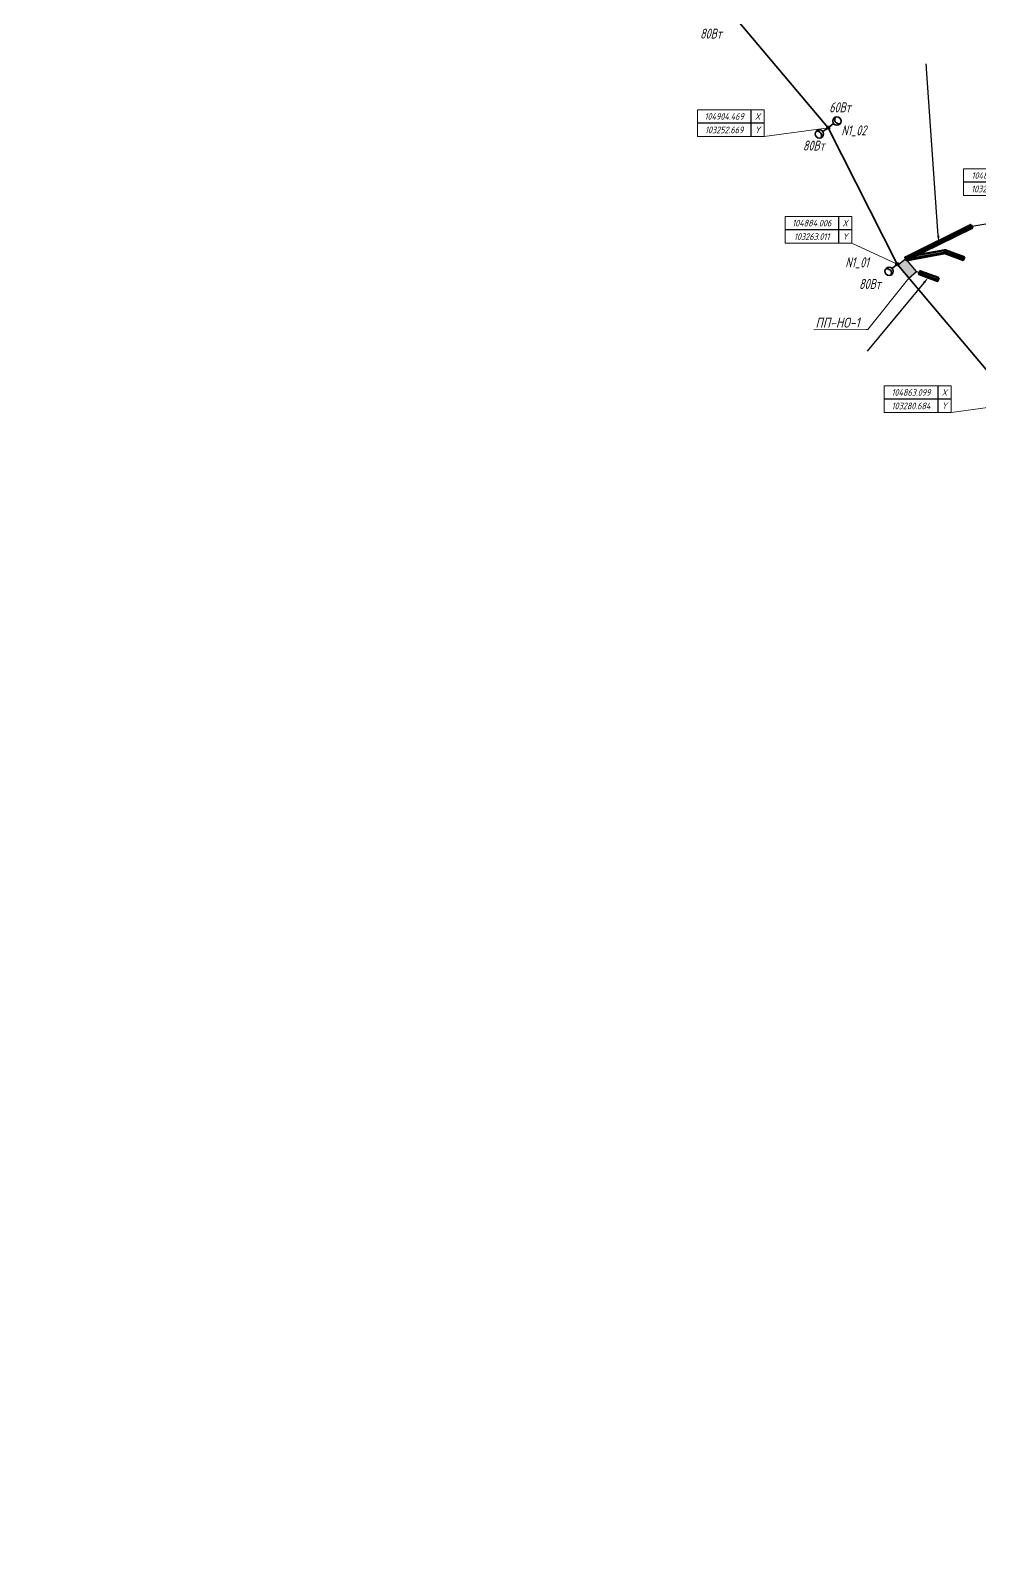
# Model space of a CAD drawing. Header units: millimetres. Extents: x -5263 to 103757798, y 0 to 105184226.
# Drawn here: x 103133064 to 103275317, y 104689544 to 104919023 of the extents above; entities that cross this region are included whole.
import ezdxf
from ezdxf import colors
from ezdxf.entities.mleader import LeaderData, LeaderLine
from ezdxf.enums import TextEntityAlignment as Align
from ezdxf.math import Vec2, Vec3

# ---------------------------------------------------------------- set-up
doc = ezdxf.new("R2010")
doc.units = ezdxf.units.MM
doc.set_wipeout_variables(frame=1)
doc.linetypes.add('CONTINOUS', pattern=[0])
for name, color, linetype, lineweight in [('_ПР_НО', 10, 'Continuous', 30), ('ЭО_Пл_Опора', 10, 'Continuous', 35), ('ЭО_Пл_Опора_Светильники', 10, 'Continuous', 35), ('ЭО_Пл_Распред_Сеть', 10, 'Continuous', 35), ('ЭО_Пл_Светильники', 10, 'Continuous', 25), ('ЭО_Пл_Светильники_Текст', 10, 'Continuous', 20), ('ЭО_Пл_Сеть_Освещения_В земле', 3, 'ID_N', 30), ('ЭО_Пл_Сеть_Освещения_Текст', 10, 'Continuous', 20), ('ЭО_Пл_Щиты', 7, 'Continuous', 25), ('ЭО_Пл_Щиты_Текст', 7, 'Continuous', 20), ('ЭС_Координата', 7, 'Continuous', 25)]:
    doc.layers.add(name, color=color, linetype=linetype, lineweight=lineweight)
doc.layers.get('0').off()
doc.styles.add('ПБГС', font='simplex.shx', dxfattribs={"width": 0.8, "oblique": 15})
doc.linetypes.add('ID_N', pattern='A,0,3,-3,["N",ПБГС,S=1.2,R=0,X=-1,Y=-0.5],-3,6', length=15)

# ---------------------------------------------------------------- blocks, each defined once
blk = doc.blocks.new('_None')
blk = doc.blocks.new('промежуточная')
h = blk.add_hatch(color=255)
edge = h.paths.add_edge_path()
edge.add_arc((0, 0), 0.833, 0, 360)
at = {"lineweight": 30}
blk.add_circle((0, 0), 0.833, dxfattribs=at)
blk = doc.blocks.new('*U40')
at = {"layer": 'ЭО_Пл_Светильники'}
blk.add_line((0, 2), (0, 0), dxfattribs=at)
at = {"layer": 'ЭО_Пл_Светильники', "linetype": 'ByBlock', "xscale": 250, "yscale": 250, "zscale": 250}
blk.add_blockref('промежуточная', (0, 0), dxfattribs=at)
at = {"style": 'ПБГС', "oblique": 15, "width": 0.7, "flags": 1}
blk.add_attdef('NAME', (0, -6), '', height=3.5, dxfattribs=at)
at = {"layer": 'ЭО_Пл_Светильники_Текст', "style": 'ПБГС', "oblique": 15, "width": 0.7}
blk.add_attdef('N_PYLON', (-7802, -470), '', height=1500, dxfattribs=at)
at = {"layer": 'ЭО_Пл_Светильники_Текст', "style": 'ПБГС', "oblique": 15, "width": 0.7, "flags": 1}
for tag, p in [('TYPE', (0, 0)), ('MANUFACTURER', (0, -12)), ('SPECIFICATION_SECTION', (0, -18)), ('POWER', (0, -24)), ('GROUP', (0, -30))]:
    blk.add_attdef(tag, p, '', height=3.5, dxfattribs=at)
blk = doc.blocks.new('*U51')
at = {"layer": 'ЭО_Пл_Светильники'}
blk.add_line((0, 2), (0, 0), dxfattribs=at)
at = {"layer": 'ЭО_Пл_Светильники', "linetype": 'ByBlock', "xscale": 250, "yscale": 250, "zscale": 250}
blk.add_blockref('промежуточная', (0, 0), dxfattribs=at)
at = {"style": 'ПБГС', "oblique": 15, "width": 0.7, "flags": 1}
blk.add_attdef('NAME', (0, -6), '', height=3.5, dxfattribs=at)
at = {"layer": 'ЭО_Пл_Светильники_Текст', "style": 'ПБГС', "oblique": 15, "width": 0.7, "flags": 1}
for tag, p in [('TYPE', (0, 0)), ('MANUFACTURER', (0, -12)), ('SPECIFICATION_SECTION', (0, -18)), ('POWER', (0, -24)), ('GROUP', (0, -30))]:
    blk.add_attdef(tag, p, '', height=3.5, dxfattribs=at)
at = {"layer": 'ЭО_Пл_Светильники_Текст', "style": 'ПБГС', "oblique": 15, "width": 0.7}
blk.add_attdef('N_PYLON', (1952, -1157), '', height=1500, dxfattribs=at)
blk = doc.blocks.new('ExDyn08210c30-0f48-4bcd-aa61-017707cd2af4')
h = blk.add_hatch(color=256)
h.dxf.hatch_style = 1
h.paths.add_polyline_path([(0, 0), (2736, 1230), (686, 5790), (-2050, 4560)])
blk.add_lwpolyline([(0, 0), (2736, 1230), (686, 5790), (-2050, 4560)], close=True)
blk = doc.blocks.new('*U192')
at = {"layer": 'ЭО_Пл_Опора_Светильники'}
h = blk.add_hatch(color=256, dxfattribs=at)
h.dxf.hatch_style = 1
h.paths.add_polyline_path([(2, 199, 1), (-2, -199, 1)])
blk.add_line((-1000, 10), (0, 0), dxfattribs=at)
for centre, radius in [((-1625, 16), 625), ((0, 0), 199)]:
    blk.add_circle(centre, radius, dxfattribs=at)
blk.add_arc((-2000, 20), 625, 286.88253, 71.96732, dxfattribs=at)
at = {"style": 'ПБГС', "oblique": 15, "width": 0.7, "flags": 1}
for tag, p, height in [('TYPE', (-1704, -2539), 525000), ('MANUFACTURER', (0, -5006), 875), ('NAME', (0, -3506), 875), ('SPECIFICATION_SECTION', (0, -6506), 875), ('GROUP', (0, -9506), 875)]:
    blk.add_attdef(tag, p, '', height=height, dxfattribs=at)
at = {"layer": 'ЭО_Пл_Светильники_Текст', "style": 'ПБГС', "oblique": 15, "width": 0.7}
blk.add_attdef('POWER', (-4631, -3918), '', height=1500, dxfattribs=at)
blk = doc.blocks.new('*U195')
at = {"layer": 'ЭО_Пл_Опора_Светильники'}
h = blk.add_hatch(color=256, dxfattribs=at)
h.dxf.hatch_style = 1
h.paths.add_polyline_path([(-130, 151, 1), (130, -151, 1)])
blk.add_line((-758, -653), (0, 0), dxfattribs=at)
for centre, radius in [((0, 0), 199), ((-1231, -1061), 625)]:
    blk.add_circle(centre, radius, dxfattribs=at)
blk.add_arc((-1515, -1306), 625, 328.21326, 113.29805, dxfattribs=at)
at = {"style": 'ПБГС', "oblique": 15, "width": 0.7, "flags": 1}
for tag, p, height in [('TYPE', (-1704, -2539), 525000), ('MANUFACTURER', (0, -5006), 875), ('NAME', (0, -3506), 875), ('SPECIFICATION_SECTION', (0, -6506), 875), ('GROUP', (0, -9506), 875)]:
    blk.add_attdef(tag, p, '', height=height, dxfattribs=at)
at = {"layer": 'ЭО_Пл_Светильники_Текст', "style": 'ПБГС', "oblique": 15, "width": 0.7}
blk.add_attdef('POWER', (-5729, -3716), '', height=1500, dxfattribs=at)
blk = doc.blocks.new('*U377')
at = {"layer": 'ЭО_Пл_Опора_Светильники'}
h = blk.add_hatch(color=256, dxfattribs=at)
h.dxf.hatch_style = 1
h.paths.add_polyline_path([(-115, 162, 1), (115, -162, 1)])
blk.add_line((-815, -579), (0, 0), dxfattribs=at)
for centre, radius in [((0, 0), 199), ((-1325, -941), 625)]:
    blk.add_circle(centre, radius, dxfattribs=at)
blk.add_arc((-1631, -1158), 625, 322.83389, 107.91869, dxfattribs=at)
at = {"style": 'ПБГС', "oblique": 15, "width": 0.7, "flags": 1}
for tag, p, height in [('TYPE', (-1704, -2539), 525000), ('MANUFACTURER', (0, -5006), 875), ('NAME', (0, -3506), 875), ('SPECIFICATION_SECTION', (0, -6506), 875), ('GROUP', (0, -9506), 875)]:
    blk.add_attdef(tag, p, '', height=height, dxfattribs=at)
at = {"layer": 'ЭО_Пл_Светильники_Текст', "style": 'ПБГС', "oblique": 15, "width": 0.7}
blk.add_attdef('POWER', (-3810, -3427), '', height=1500, dxfattribs=at)
blk = doc.blocks.new('*U194')
at = {"layer": 'ЭО_Пл_Опора_Светильники'}
h = blk.add_hatch(color=256, dxfattribs=at)
h.dxf.hatch_style = 1
h.paths.add_polyline_path([(122, -157, 1), (-122, 157, 1)])
blk.add_line((792, 611), (0, 0), dxfattribs=at)
for centre, radius in [((0, 0), 199), ((1287, 993), 625)]:
    blk.add_circle(centre, radius, dxfattribs=at)
blk.add_arc((1583, 1222), 625, 145.11055, 290.19534, dxfattribs=at)
at = {"style": 'ПБГС', "oblique": 15, "width": 0.7, "flags": 1}
for tag, p, height in [('TYPE', (-1704, -2539), 525000), ('MANUFACTURER', (0, -5006), 875), ('NAME', (0, -3506), 875), ('SPECIFICATION_SECTION', (0, -6506), 875), ('GROUP', (0, -9506), 875)]:
    blk.add_attdef(tag, p, '', height=height, dxfattribs=at)
at = {"layer": 'ЭО_Пл_Светильники_Текст', "style": 'ПБГС', "oblique": 15, "width": 0.7}
blk.add_attdef('POWER', (138, 2297), '', height=1500, dxfattribs=at)
blk = doc.blocks.new('*U497')
blk.add_wipeout([(-19.24, -2.63), (-19.24, 5.37), (-39.24, 5.37), (-39.24, -2.63)])
at = {"lineweight": 0}
blk.add_line((-19.24, -2.63), (0, 0), dxfattribs=at)
at = {"color": 0, "lineweight": 0, "transparency": 16777216}
for points in [[(-39.24, 5.37), (-39.24, -2.63), (-39.24, -2.63), (-39.24, -2.63)], [(-19.24, 5.37), (-39.24, 5.37)], [(-19.24, 5.37), (-19.24, -2.63), (-19.24, -2.63), (-19.24, -2.63)], [(-19.24, -2.63), (-39.24, -2.63)]]:
    blk.add_lwpolyline(points, dxfattribs=at)
at = {"transparency": 16777216}
for points in [[(-23.24, 5.37), (-23.24, -2.63)], [(-19.24, 1.37), (-39.24, 1.37)]]:
    blk.add_lwpolyline(points, dxfattribs=at)
at = {"color": 7, "transparency": 16777216, "char_height": 2, "width": 4, "attachment_point": 5, "style": 'ПБГС'}
for s, insert in [('X', (-21.24, 3.37)), ('Y', (-21.24, -0.63))]:
    blk.add_mtext(s, dxfattribs=dict(at, insert=insert))
at = {"color": 250, "transparency": 16777216, "style": 'ПБГС', "oblique": 15, "width": 0.8, "flags": 8}
for tag, p in [('КООРДИНАТАY', (-31.24, 3.37)), ('КООРДИНАТАX', (-31.24, -0.67))]:
    blk.add_attdef(tag, text='', height=2, dxfattribs=at).set_placement(p, align=Align.MIDDLE_CENTER)
blk = doc.blocks.new('*U505')
blk.add_wipeout([(-9.74, 4.57), (-9.74, 12.57), (-29.74, 12.57), (-29.74, 4.57)])
at = {"lineweight": 0}
blk.add_line((-9.74, 4.57), (0, 0), dxfattribs=at)
at = {"color": 0, "lineweight": 0, "transparency": 16777216}
for points in [[(-29.74, 12.57), (-29.74, 4.57), (-29.74, 4.57), (-29.74, 4.57)], [(-9.74, 12.57), (-29.74, 12.57)], [(-9.74, 12.57), (-9.74, 4.57), (-9.74, 4.57), (-9.74, 4.57)], [(-9.74, 4.57), (-29.74, 4.57)]]:
    blk.add_lwpolyline(points, dxfattribs=at)
at = {"transparency": 16777216}
for points in [[(-13.74, 12.57), (-13.74, 4.57)], [(-9.74, 8.57), (-29.74, 8.57)]]:
    blk.add_lwpolyline(points, dxfattribs=at)
at = {"color": 7, "transparency": 16777216, "char_height": 2, "width": 4, "attachment_point": 5, "style": 'ПБГС'}
for s, insert in [('X', (-11.74, 10.57)), ('Y', (-11.74, 6.57))]:
    blk.add_mtext(s, dxfattribs=dict(at, insert=insert))
at = {"color": 250, "transparency": 16777216, "style": 'ПБГС', "oblique": 15, "width": 0.8, "flags": 8}
for tag, p in [('КООРДИНАТАY', (-21.74, 10.57)), ('КООРДИНАТАX', (-21.74, 6.53))]:
    blk.add_attdef(tag, text='', height=2, dxfattribs=at).set_placement(p, align=Align.MIDDLE_CENTER)
blk = doc.blocks.new('*U562')
blk.add_wipeout([(-13.66, 6.31), (-13.66, 14.31), (-33.66, 14.31), (-33.66, 6.31)])
at = {"lineweight": 0}
blk.add_line((-13.66, 6.31), (0, 0), dxfattribs=at)
at = {"color": 0, "lineweight": 0, "transparency": 16777216}
for points in [[(-33.66, 14.31), (-33.66, 6.31), (-33.66, 6.31), (-33.66, 6.31)], [(-13.66, 14.31), (-33.66, 14.31)], [(-13.66, 14.31), (-13.66, 6.31), (-13.66, 6.31), (-13.66, 6.31)], [(-13.66, 6.31), (-33.66, 6.31)]]:
    blk.add_lwpolyline(points, dxfattribs=at)
at = {"transparency": 16777216}
for points in [[(-17.66, 14.31), (-17.66, 6.31)], [(-13.66, 10.31), (-33.66, 10.31)]]:
    blk.add_lwpolyline(points, dxfattribs=at)
at = {"color": 7, "transparency": 16777216, "char_height": 2, "width": 4, "attachment_point": 5, "style": 'ПБГС'}
for s, insert in [('X', (-15.66, 12.31)), ('Y', (-15.66, 8.31))]:
    blk.add_mtext(s, dxfattribs=dict(at, insert=insert))
at = {"color": 250, "transparency": 16777216, "style": 'ПБГС', "oblique": 15, "width": 0.8, "flags": 8}
for tag, p in [('КООРДИНАТАY', (-25.66, 12.31)), ('КООРДИНАТАX', (-25.66, 8.27))]:
    blk.add_attdef(tag, text='', height=2, dxfattribs=at).set_placement(p, align=Align.MIDDLE_CENTER)
blk = doc.blocks.new('*U581')
at = {"color": 0, "linetype": 'ByBlock', "lineweight": -2}
blk.add_lwpolyline([(0.11, -0.22), (9.97, 4.66), (9.74, 5.11), (-0.11, 0.22)], close=True, dxfattribs=at)
blk = doc.blocks.new('*U597')
at = {"color": 0, "linetype": 'ByBlock', "lineweight": -2}
blk.add_lwpolyline([(0.09, 0.23), (-2.73, 1.27), (-2.9, 0.8), (-0.09, -0.23)], close=True, dxfattribs=at)
blk = doc.blocks.new('*U612')
at = {"color": 0, "linetype": 'ByBlock', "lineweight": -2}
blk.add_lwpolyline([(0.04, -0.25), (5.95, 0.83), (5.86, 1.32), (-0.04, 0.25)], close=True, dxfattribs=at)

msp = doc.modelspace()

# ---------------------------------------------------------------- linework, layer by layer
at = {"layer": 'ЭО_Пл_Распред_Сеть'}
for points in [[(103238071, 104921746), (103252667, 104904472)], [(103263011, 104884006), (103252667, 104904469)], [(103280682, 104863098), (103263011, 104884006)]]:
    msp.add_lwpolyline(points, dxfattribs=at)
at = {"layer": 'ЭО_Пл_Сеть_Освещения_В земле', "ltscale": 0.3}
for points in [[(103264292, 104884814), (103274203, 104889725), (103287821, 104892016)], [(103264292, 104884814), (103270161, 104885885), (103272978, 104884852)], [(103265902, 104882901), (103269144, 104881712)]]:
    msp.add_lwpolyline(points, dxfattribs=at)

# ---------------------------------------------------------------- block references
at = {"layer": '_ПР_НО', "color": 5, "linetype": 'CONTINOUS', "lineweight": 50, "xscale": 1000, "yscale": 1000, "zscale": 1000, "rotation": 359.9961694606591}
for name, p in [('*U581', (103264292, 104884814)), ('*U597', (103269144, 104881712))]:
    msp.add_blockref(name, p, dxfattribs=at)
at = {"layer": 'ЭО_Пл_Опора'}
for name, p, values in [('*U51', (103252667, 104904469), {'N_PYLON': 'N1_02'}), ('*U40', (103263007, 104884005), {'N_PYLON': 'N1_01'})]:
    msp.add_blockref(name, p, dxfattribs=at).add_auto_attribs(values)
at = {"layer": 'ЭО_Пл_Светильники'}
for name, p, values in [('*U192', (103238071, 104921746), {'POWER': '80Вт'}), ('*U194', (103252667, 104904472), {'POWER': '60Вт'}), ('*U377', (103252667, 104904469), {'POWER': '80Вт'}), ('*U195', (103263007, 104884005), {'POWER': '80Вт'})]:
    msp.add_blockref(name, p, dxfattribs=at).add_auto_attribs(values)
at = {"layer": 'ЭО_Пл_Щиты', "xscale": 0.4999999999999999, "yscale": 0.4999999999999999, "zscale": 0.4999999999999999, "rotation": 195.8556139168325}
msp.add_blockref('ExDyn08210c30-0f48-4bcd-aa61-017707cd2af4', (103264292, 104884814), dxfattribs=at)

# ---------------------------------------------------------------- leaders
at = {"layer": 'ЭО_Пл_Сеть_Освещения_Текст'}
ml = msp.add_multileader_mtext('Standard', dxfattribs=at)
ml.set_content('Условные обозначения:', color=256, style='ПБГС')
ml.set_leader_properties(color=256, linetype='ByLayer', lineweight=-1)
ml.set_arrow_properties(name='NONE')
ml.build(insert=Vec2(0, 0))
ml.multileader.update_dxf_attribs({"text_left_attachment_type": 6, "text_right_attachment_type": 6, "dogleg_length": 0.5, "arrow_head_size": 2000, "scale": 500})
ctx = ml.context
ctx.base_point, ctx.scale, ctx.char_height, ctx.arrow_head_size, ctx.landing_gap_size, ctx.plane_origin = Vec3(103721923, 105117157), 500, 1250, 2000, 1000, Vec3(103717280, 105121639)
ctx.left_attachment, ctx.right_attachment = 6, 6
notes = []
notes.append((ctx, [(0, (0, 0, 0), (0, 0), (1, 0), 1, [])]))
ctx.mtext.insert, ctx.mtext.rotation, ctx.mtext.flow_direction = Vec3(103722923, 105118657), 6.2831853, 5
ml = msp.add_multileader_mtext('Standard', dxfattribs=at)
ml.set_content('Проектируемая опора н.о. ОГККВ-7,5/ОГКС-7,5', color=256, style='ПБГС')
ml.set_leader_properties(color=256, linetype='ByLayer', lineweight=-1)
ml.set_arrow_properties(name='NONE')
ml.build(insert=Vec2(0, 0))
ml.multileader.update_dxf_attribs({"text_left_attachment_type": 6, "text_right_attachment_type": 6, "dogleg_length": 0.5, "arrow_head_size": 2000, "scale": 500})
ctx = ml.context
ctx.base_point, ctx.scale, ctx.char_height, ctx.arrow_head_size, ctx.landing_gap_size, ctx.plane_origin = Vec3(103725173, 105113213), 500, 1250, 2000, 1000, Vec3(103726179, 105116515)
ctx.left_attachment, ctx.right_attachment = 6, 6
notes.append((ctx, [(0, (0, 0, 0), (0, 0), (1, 0), 1, [])]))
ctx.mtext.insert, ctx.mtext.flow_direction = Vec3(103726173, 105114879), 5
ml = msp.add_multileader_mtext('Standard', dxfattribs=at)
ml.set_content('Проектируемая опора н.о. ОГК-4', color=256, style='ПБГС')
ml.set_leader_properties(color=256, linetype='ByLayer', lineweight=-1)
ml.set_arrow_properties(name='NONE')
ml.build(insert=Vec2(0, 0))
ml.multileader.update_dxf_attribs({"text_left_attachment_type": 6, "text_right_attachment_type": 6, "dogleg_length": 0.5, "arrow_head_size": 2000, "scale": 500})
ctx = ml.context
ctx.base_point, ctx.scale, ctx.char_height, ctx.arrow_head_size, ctx.landing_gap_size, ctx.plane_origin = Vec3(103725088, 105109558), 500, 1250, 2000, 1000, Vec3(103726094, 105112860)
ctx.left_attachment, ctx.right_attachment = 6, 6
notes.append((ctx, [(0, (0, 0, 0), (0, 0), (1, 0), 1, [])]))
ctx.mtext.insert, ctx.mtext.flow_direction = Vec3(103726088, 105111224), 5
ml = msp.add_multileader_mtext('Standard', dxfattribs=at)
ml.set_content('Проектируемый cветильник GALAD Волна LED Мини   ', color=256, style='ПБГС')
ml.set_leader_properties(color=256, linetype='ByLayer', lineweight=-1)
ml.set_arrow_properties(name='NONE')
ml.build(insert=Vec2(0, 0))
ml.multileader.update_dxf_attribs({"text_left_attachment_type": 6, "text_right_attachment_type": 6, "dogleg_length": 0.5, "arrow_head_size": 2000, "scale": 500})
ctx = ml.context
ctx.base_point, ctx.scale, ctx.char_height, ctx.arrow_head_size, ctx.landing_gap_size, ctx.plane_origin = Vec3(103721068, 105105564), 500, 1250, 2000, 1000, Vec3(103717217, 105108867)
ctx.left_attachment, ctx.right_attachment = 6, 6
notes.append((ctx, [(0, (0, 0, 0), (0, 0), (1, 0), 1, [])]))
ctx.mtext.insert, ctx.mtext.rotation, ctx.mtext.flow_direction = Vec3(103722068, 105107231), 6.2831853, 5
ml = msp.add_multileader_mtext('Standard', dxfattribs=at)
ml.set_content('Проектируемый пункт питания/пункт учета', color=256, style='ПБГС')
ml.set_leader_properties(color=256, linetype='ByLayer', lineweight=-1)
ml.set_arrow_properties(name='NONE')
ml.build(insert=Vec2(0, 0))
ml.multileader.update_dxf_attribs({"text_left_attachment_type": 6, "text_right_attachment_type": 6, "dogleg_length": 0.5, "arrow_head_size": 2000, "scale": 500})
ctx = ml.context
ctx.base_point, ctx.scale, ctx.char_height, ctx.arrow_head_size, ctx.landing_gap_size, ctx.plane_origin = Vec3(103721068, 105102643), 500, 1250, 2000, 1000, Vec3(103717217, 105105945)
ctx.left_attachment, ctx.right_attachment = 6, 6
notes.append((ctx, [(0, (0, 0, 0), (0, 0), (1, 0), 1, [])]))
ctx.mtext.insert, ctx.mtext.rotation, ctx.mtext.flow_direction = Vec3(103722068, 105104309), 6.2831853, 5
ml = msp.add_multileader_mtext('Standard', dxfattribs=at)
ml.set_content('Кабель в земле', color=256, style='ПБГС')
ml.set_leader_properties(color=256, linetype='ByLayer', lineweight=-1)
ml.set_arrow_properties(name='NONE')
ml.build(insert=Vec2(0, 0))
ml.multileader.update_dxf_attribs({"text_left_attachment_type": 6, "text_right_attachment_type": 6, "dogleg_length": 0.5, "arrow_head_size": 2000, "scale": 500})
ctx = ml.context
ctx.base_point, ctx.scale, ctx.char_height, ctx.arrow_head_size, ctx.landing_gap_size, ctx.plane_origin = Vec3(103721068, 105099665), 500, 1250, 2000, 1000, Vec3(103717217, 105102801)
ctx.left_attachment, ctx.right_attachment = 6, 6
notes.append((ctx, [(0, (0, 0, 0), (0, 0), (1, 0), 1, [])]))
ctx.mtext.insert, ctx.mtext.rotation, ctx.mtext.flow_direction = Vec3(103722068, 105101165), 6.2831853, 5
ml = msp.add_multileader_mtext('Standard', dxfattribs=at)
ml.set_content('Кабель по воздуху', color=256, style='ПБГС')
ml.set_leader_properties(color=256, linetype='ByLayer', lineweight=-1)
ml.set_arrow_properties(name='NONE')
ml.build(insert=Vec2(0, 0))
ml.multileader.update_dxf_attribs({"text_left_attachment_type": 6, "text_right_attachment_type": 6, "dogleg_length": 0.5, "arrow_head_size": 2000, "scale": 500})
ctx = ml.context
ctx.base_point, ctx.scale, ctx.char_height, ctx.arrow_head_size, ctx.landing_gap_size, ctx.plane_origin = Vec3(103721142, 105096376), 500, 1250, 2000, 1000, Vec3(103717290, 105099679)
ctx.left_attachment, ctx.right_attachment = 6, 6
notes.append((ctx, [(0, (0, 0, 0), (0, 0), (1, 0), 1, [])]))
ctx.mtext.insert, ctx.mtext.rotation, ctx.mtext.flow_direction = Vec3(103722142, 105098043), 6.2831853, 5
at = {"layer": 'ЭО_Пл_Щиты_Текст'}
ml = msp.add_multileader_mtext('Standard', dxfattribs=at)
ml.set_content('ПП-НО-1', color=256, style='ПБГС')
ml.set_leader_properties(color=256, linetype='ByLayer', lineweight=-1)
ml.set_arrow_properties(name='NONE')
ml.build(insert=Vec2(0, 0))
ml.multileader.update_dxf_attribs({"text_left_attachment_type": 6, "text_right_attachment_type": 6, "dogleg_length": 0.5, "arrow_head_size": 2000, "scale": 500})
ctx = ml.context
ctx.base_point, ctx.scale, ctx.char_height, ctx.arrow_head_size, ctx.landing_gap_size, ctx.plane_origin, ctx.plane_x_axis, ctx.plane_y_axis = Vec3(103247899, 104874175), 500, 1500, 2000, 1000, Vec3(103464369, 104891051), Vec3(0.9999949, 0.0032005), Vec3(-0.0032005, 0.9999949)
ctx.left_attachment, ctx.right_attachment, ctx.text_align_type = 6, 6, 2
notes.append((ctx, [(1, (1, 1, 0), (103258608, 104874210), (-0.9999949, -0.0032005), 250, [(0, [(103264754, 104881935)], 0, [])])]))
ctx.mtext.insert, ctx.mtext.text_direction, ctx.mtext.rotation, ctx.mtext.alignment, ctx.mtext.flow_direction = Vec3(103257352, 104876006), Vec3(0.9999949, 0.0032005), 0.0032005, 3, 5
for ctx, leaders in notes:
    for number, flags, end, landing, length, lines in leaders:
        leader = LeaderData()
        leader.index, (leader.has_last_leader_line, leader.has_dogleg_vector, leader.attachment_direction) = number, flags
        leader.last_leader_point, leader.dogleg_vector, leader.dogleg_length = Vec3(end), Vec3(landing), length
        for number, points, colour, breaks in lines:
            line = LeaderLine()
            line.index, line.vertices, line.color, line.breaks = number, Vec3.list(points), colors.encode_raw_color(colour), breaks
            leader.lines.append(line)
        ctx.leaders.append(leader)

# ---------------------------------------------------------------- next in the draw order: block references
at = {"layer": 'ЭС_Координата', "lineweight": 70, "xscale": 500, "yscale": 500, "zscale": 500}
for name, p, values in [('*U497', (103252669, 104904469), {'КООРДИНАТАX': '103252.669', 'КООРДИНАТАY': '104904.469'}), ('*U505', (103287820, 104892016), {'КООРДИНАТАX': '103287.820', 'КООРДИНАТАY': '104892.016'}), ('*U562', (103263011, 104884006), {'КООРДИНАТАX': '103263.011', 'КООРДИНАТАY': '104884.006'}), ('*U497', (103280684, 104863099), {'КООРДИНАТАX': '103280.684', 'КООРДИНАТАY': '104863.099'})]:
    msp.add_blockref(name, p, dxfattribs=at).add_auto_attribs(values)

# ---------------------------------------------------------------- next in the draw order: leaders
at = {"layer": 'ЭС_Координата', "lineweight": 25}
ml = msp.add_multileader_mtext('Standard', dxfattribs=at)
ml.set_content('', color=256, style='ПБГС')
ml.set_leader_properties()
ml.build(insert=Vec2(0, 0))
ml.multileader.update_dxf_attribs({"has_dogleg": 0, "has_text_frame": 1, "text_left_attachment_type": 0, "text_right_attachment_type": 0, "dogleg_length": 0, "arrow_head_size": 1000})
ctx = ml.context
ctx.base_point, ctx.char_height, ctx.arrow_head_size, ctx.landing_gap_size, ctx.plane_origin, ctx.plane_x_axis, ctx.plane_y_axis = Vec3(103267357, 104914051), 1200, 1000, 0, Vec3(103079722, 104940968), Vec3(1, -0.0000669), Vec3(0.0000669, 1)
ctx.left_attachment, ctx.right_attachment = 0, 0
notes = []
notes.append((ctx, [(0, (1, 1, 0), (103267357, 104914051), (1, -0.0000669), 0, [(0, [(103269221, 104887256)], 0, [])])]))
ctx.mtext.insert, ctx.mtext.text_direction, ctx.mtext.rotation = Vec3(103267357, 104914051), Vec3(1, -0.0000669), 6.2831185
ctx.mtext.has_bg_fill, ctx.mtext.bg_color, ctx.mtext.bg_scale_factor, ctx.mtext.bg_transparency, ctx.mtext.use_window_bg_color = 1, -1027028792, 1.5, 0, 1
for ctx, leaders in notes:
    for number, flags, end, landing, length, lines in leaders:
        leader = LeaderData()
        leader.index, (leader.has_last_leader_line, leader.has_dogleg_vector, leader.attachment_direction) = number, flags
        leader.last_leader_point, leader.dogleg_vector, leader.dogleg_length = Vec3(end), Vec3(landing), length
        for number, points, colour, breaks in lines:
            line = LeaderLine()
            line.index, line.vertices, line.color, line.breaks = number, Vec3.list(points), colors.encode_raw_color(colour), breaks
            leader.lines.append(line)
        ctx.leaders.append(leader)

# ---------------------------------------------------------------- next in the draw order: linework, layer by layer
at = {"layer": 'ЭО_Пл_Светильники_Текст'}
msp.add_lwpolyline([(103317166, 104819942), (103263007, 104884005)], dxfattribs=at)

# ---------------------------------------------------------------- next in the draw order: block references
at = {"layer": '_ПР_НО', "color": 5, "linetype": 'CONTINOUS', "lineweight": 50, "xscale": 1000, "yscale": 1000, "zscale": 1000, "rotation": 359.9961694606591}
for name, p in [('*U612', (103264292, 104884814)), ('*U597', (103272978, 104884852))]:
    msp.add_blockref(name, p, dxfattribs=at)

# ---------------------------------------------------------------- next in the draw order: leaders
at = {"layer": 'ЭС_Координата', "lineweight": 25}
ml = msp.add_multileader_mtext('Standard', dxfattribs=at)
ml.set_content('', color=256, style='ПБГС')
ml.set_leader_properties()
ml.build(insert=Vec2(0, 0))
ml.multileader.update_dxf_attribs({"has_dogleg": 0, "has_text_frame": 1, "text_left_attachment_type": 0, "text_right_attachment_type": 0, "dogleg_length": 0, "arrow_head_size": 1000})
ctx = ml.context
ctx.base_point, ctx.char_height, ctx.arrow_head_size, ctx.landing_gap_size, ctx.plane_origin, ctx.plane_x_axis, ctx.plane_y_axis = Vec3(103239037, 104870986), 1200, 1000, 0, Vec3(103055661, 104920741), Vec3(1, -0.0000669), Vec3(0.0000669, 1)
ctx.left_attachment, ctx.right_attachment = 0, 0
notes = []
notes.append((ctx, [(1, (1, 1, 0), (103258470, 104870985), (-1, 0.0000669), 0, [(0, [(103267650, 104881994)], 0, [])])]))
ctx.mtext.insert, ctx.mtext.text_direction, ctx.mtext.rotation = Vec3(103239037, 104870986), Vec3(1, -0.0000669), 6.2831185
ctx.mtext.has_bg_fill, ctx.mtext.bg_color, ctx.mtext.bg_scale_factor, ctx.mtext.bg_transparency, ctx.mtext.use_window_bg_color = 1, -1027028792, 1.5, 0, 1
for ctx, leaders in notes:
    for number, flags, end, landing, length, lines in leaders:
        leader = LeaderData()
        leader.index, (leader.has_last_leader_line, leader.has_dogleg_vector, leader.attachment_direction) = number, flags
        leader.last_leader_point, leader.dogleg_vector, leader.dogleg_length = Vec3(end), Vec3(landing), length
        for number, points, colour, breaks in lines:
            line = LeaderLine()
            line.index, line.vertices, line.color, line.breaks = number, Vec3.list(points), colors.encode_raw_color(colour), breaks
            leader.lines.append(line)
        ctx.leaders.append(leader)

doc.saveas('drawing.dxf')
